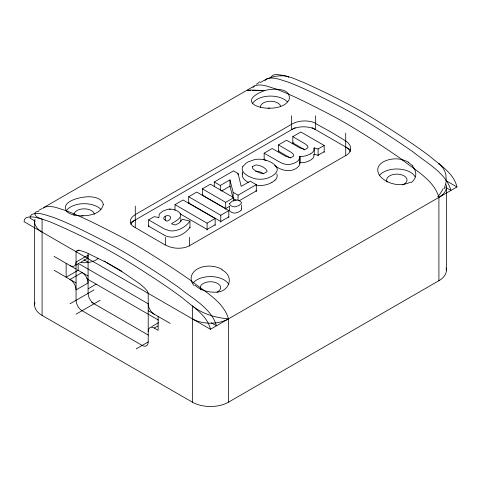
<?xml version="1.0" encoding="UTF-8"?>
<svg xmlns="http://www.w3.org/2000/svg" width="481" height="481" viewBox="0 0 481 481"><rect width="100%" height="100%" fill="white"/><g stroke="black" fill="none" stroke-linecap="round" stroke-linejoin="round"><path stroke-width="0.72" d="M76.058 251.701C77.291 248.515 82.113 251.485 84.361 251.894A100.337 57.93 60 0 1 86.989 252.934L105.195 261.904L123.803 272.859L139.442 283.604L144.318 287.704L147.204 290.909L148.208 293.356L148.208 341.955A8.502 4.906 60 0 1 142.196 345.43L82.071 310.714A8.502 4.912 60 0 1 76.058 300.3L76.058 251.701L79.064 249.964M444.276 188.738L446.254 181.433L445.893 174.675L444.751 171.224L443.055 168.146L438.912 163.552L438.912 164.364M242.652 173.094C240.789 177.345 245.25 180.796 248.569 182.521M158.91 217.406L159.277 214.285A8.586 4.96 0 0 1 159.62 213.75L163.119 210.985L167.46 209.373A8.478 4.894 0 0 1 172.162 209.283C175.258 209.854 178.698 211.057 180.501 213.798A7.973 4.6 0 0 1 180.82 215.013C180.147 219.595 174.657 221.38 171.47 223.779L174.423 224.855A2.946 1.702 0 0 0 175.517 224.837L178.92 223.238L182.335 219.3L189.977 221.032C186.339 226.329 180.165 230.008 173.791 230.832A10.39 6 0 0 1 172.042 230.91A9.897 5.712 0 0 1 169.204 230.664L164.442 229.01L148.611 219.883L148.611 226.822M42.959 208.532L43.813 207.521C50.619 204.641 58.087 208.351 64.694 210.215C75.403 214.117 85.714 218.999 95.935 224.008C110.311 231.181 124.687 238.402 138.528 246.567C156.223 257.191 173.527 268.47 190.482 280.243C203.818 291.294 223.491 301.148 228.475 318.873L228.475 402.182A25.511 14.731 0 0 1 192.4 402.182L42.087 315.404A25.511 14.731 0 0 1 34.939 302.651M252.97 87.542L254.251 86.027C261.057 83.147 268.524 86.857 275.132 88.72C285.84 92.623 296.152 97.505 306.373 102.513C320.749 109.686 335.125 116.907 348.965 125.072C366.66 135.696 383.964 146.976 400.92 158.748C414.255 169.799 433.928 179.653 438.912 197.378L438.912 280.688L228.475 402.182M264.995 80.598L266.276 79.088C273.082 76.202 280.549 79.912 287.157 81.776C297.865 85.678 308.177 90.56 318.398 95.569C332.774 102.748 347.15 109.963 360.99 118.134C378.685 128.752 395.989 140.031 412.945 151.804C426.28 162.861 445.953 172.715 450.937 190.434L445.737 187.434M271.007 77.128L272.288 75.613L274.332 74.759L277.05 74.501L284.223 75.553L288.6 76.774L288.6 77.585M240.981 210.281L240.332 210.888A12.698 7.329 0 0 1 238.227 212.163L235.251 213.047A3.674 2.122 0 0 1 234.53 213.071L234.289 213.059A4.263 2.459 0 0 1 232.912 212.836L231.896 212.47A7.065 4.076 0 0 1 230.038 211.249L229.702 210.726A4.197 2.423 0 0 1 229.756 209.457M274.952 180.189C276.731 178.679 277.868 176.07 276.785 173.833M442.255 194.997L441.907 195.298A25.523 14.737 0 0 1 438.912 197.372M260.407 82.588C267.514 77.784 276.262 75.018 284.866 75.986C291.324 76.87 297.216 80.093 303.27 82.287C329.93 94.276 356.144 107.467 380.85 123.142C397.312 133.646 413.786 144.204 429.395 155.964C439.58 164.869 453.709 172.907 456.95 186.965L210.437 329.287L24.05 221.675L24.495 219.45L25.776 217.935C30.97 215.452 36.881 217.809 42.087 219.095L42.087 315.404M165.308 216.197L164.809 216.522A5.087 2.94 0 0 0 163.738 218.176L163.744 218.452A4.227 2.441 0 0 0 164.352 219.601L166.943 221.212C170.22 220.665 172.727 215.939 168.103 215.554A2.225 1.287 0 0 0 167.274 215.536L165.308 216.197L165.308 220.364M43.927 207.449L254.365 85.955M271.951 182.377C267.226 185.185 261.472 186.075 256.078 185.137M38.781 210.407L42.039 208.532M81.728 216.149L83.027 215.398M268.133 108.526L269.432 107.774M135.281 214.556L291.606 124.302M130.393 222.763L295.196 127.615M148.611 219.883L154.191 216.66L158.748 217.502M175.006 210.197L175.006 204.641L183.057 199.994L215.139 218.512L215.139 225.457M188.69 203.685L188.69 196.741L196.741 192.093L228.824 210.612L228.824 217.556M202.351 195.797L202.351 188.853L210.407 184.205L233.736 197.673L233.736 201.148M214.267 186.832L214.267 181.974L233.525 170.857L238.041 173.467L241.197 186.369L250.246 181.151L256.301 184.65L256.301 191.588M264.153 160.113L264.153 153.174L272.204 148.527L285.822 156.361L290.271 157.654A2.85 1.647 0 0 0 291.288 157.515L293.428 156.217A3.788 2.189 0 0 0 293.729 155.435L293.163 154.028L291.27 152.375L278.487 144.895L278.487 151.84M278.487 144.895L286.562 140.236L300.174 148.07L304.575 149.393A2.736 1.581 0 0 0 305.579 149.266L307.714 147.956A3.764 2.177 0 0 0 307.978 147.312L307.485 145.875L305.519 144.12L292.797 136.634L292.797 143.578M292.797 136.634L300.853 131.986L324.182 145.454L324.182 152.399M76.064 264.989L77.706 264.039M81.181 262.037L84.668 260.023M148.96 225.926L148.611 226.13L163.66 234.818M189.195 202.699L188.69 202.988L220.773 221.513L228.824 216.859M202.856 194.811L202.351 195.1L225.685 208.574L229.714 206.247M264.658 159.133L264.153 159.421L265.915 160.438M278.992 150.854L278.487 151.148L289.917 157.75A27.838 16.071 0 0 1 290.368 158.027M293.302 142.592L292.797 142.881L303.739 149.206A38.221 22.066 0 0 1 304.461 149.651L304.78 149.862M214.267 181.974L220.322 185.474L229.96 179.906L233.147 192.352L233.147 197.907M221.531 191.023L229.96 186.159L232.75 197.048M70.046 279.473L82.071 272.529A8.514 4.912 60 0 1 88.089 282.948L76.058 289.887A8.55 4.936 60 0 0 70.046 279.431M324.182 145.454L318.109 148.966L314.249 147.901L313.774 148.172A8.574 4.948 0 0 1 313.648 150.956L313.54 151.142A13.155 7.594 0 0 1 310.353 153.926M299.585 163.57L299.585 156.632L300.865 156.319A8.622 4.978 0 0 0 303.409 156.289L306.589 155.634L310.377 153.944M202.351 188.853L225.685 202.327L233.736 197.673M233.147 192.352L238.053 195.184L256.301 184.65M313.865 154.371L318.109 155.213L324.182 151.707M239.195 200.775L256.301 190.897L255.922 190.68M88.312 288.714L96.2 284.157M175.006 204.641L207.089 223.166L215.139 218.512M188.69 196.741L220.773 215.26L228.824 210.612M70.046 303.77L94.096 289.887M215.139 224.765L207.089 229.413L180.02 213.786M189.394 245.797L345.719 155.549M76.058 314.183L100.108 300.3M148.208 293.356L148.581 293.139M151.737 326.629L158.592 322.673M148.208 331.541A8.55 4.936 60 0 1 154.221 328.03L157.978 325.902M136.183 348.899L148.208 341.955M410.353 182.197C400.493 187.091 387.145 184.253 379.918 175.986C370.767 162.271 392.989 156.115 402.651 159.981M37.843 211.448C32.179 211.899 35.714 217.34 39.159 218.001C43.218 219.727 47.565 220.695 51.605 222.493C80.183 234.722 108.015 248.899 134.337 265.464C150.8 275.974 167.274 286.526 182.882 298.286C193.067 307.191 207.197 315.229 210.437 329.287M38.197 211.381L38.57 211.333M250.781 90.386L247.162 90.326L251.076 90.007L264.55 90.602C271.44 88.54 291.294 87.007 289.201 99.429C281.163 117.117 227.044 105.056 264.55 90.602L252.23 90.41M189.496 227.17L189.977 227.279C184.476 235.125 172.739 240.308 163.841 234.926M133.267 226.431L165.344 245.076L165.344 237.295M315.656 123.581L330.754 131.89L345.719 140.933M408.201 162.235L412.848 165.885M221.831 269.847C235.45 276.533 228.878 293.157 214.604 292.201C207.612 292.268 200.258 290.139 195.058 285.293M445.911 180.591L456.95 186.965M312.007 127.579L350.655 149.892M264.153 153.174L280.97 162.8L284.157 163.997L287.271 164.514A7.949 4.588 0 0 0 289.328 164.478C293.308 163.859 300.138 161.754 299.585 156.632M233.453 198.779L236.213 200.373M35.263 221.206L30.062 218.206L30.507 215.975L31.788 214.466C38.594 211.58 46.062 215.29 52.669 217.153C63.378 221.062 73.689 225.944 83.91 230.952C98.286 238.125 112.662 245.34 126.503 253.511C144.198 264.135 161.502 275.415 178.457 287.187C191.793 298.238 211.466 308.093 216.45 325.811L211.249 322.811M104.118 260.961L105.351 261.67M106.59 262.385L122.024 271.296M83.971 259.74L88.083 262.115M78.343 263.438L148.623 304.01M54.112 256.391L76.058 269.059M77.567 269.931L88.083 276.004M148.208 310.714L170.154 323.382M86.802 278.733L158.381 320.057M54.112 270.274L76.058 282.942M154.221 328.072L158.129 330.327L158.129 316.444M91.594 302.327L148.401 335.125M274.729 165.524C281.481 171.116 293.055 173.346 299.116 165.735C300.27 164.646 298.827 162.055 301.052 162.584C303.397 162.728 305.766 162.289 307.936 161.394C310.636 160.203 314.821 158.183 313.865 154.629M446.386 186.965L446.386 270.274M345.719 133.159L345.719 155.724M318.109 148.966L318.109 155.904M315.656 115.801L315.656 129.684A17.009 9.818 0 0 0 291.606 129.684L291.606 115.801M314.249 147.901L314.249 154.846M300.222 156.259L300.222 163.203M242.292 171.903L242.292 173.99M241.474 205.032L241.474 208.159M238.041 173.467L238.041 174.856M238.053 195.184L238.053 200.042M229.96 179.906L229.96 186.85M229.569 206.98L229.569 209.061M225.685 202.327L225.685 209.265M220.773 215.26L220.773 222.204M220.322 185.474L220.322 190.332M207.089 223.166L207.089 230.104M192.4 402.182L192.4 305.88C202.549 314.051 215.674 317.767 228.475 318.873A25.511 14.731 0 0 1 192.4 318.873M189.977 221.032L189.977 227.97M189.394 237.295L189.394 245.971M180.79 217.827L180.79 219.39M135.281 206.054L135.281 227.747M88.083 253.872L88.083 293.356A8.52 4.918 60 0 0 94.096 303.776M78.162 263.329L78.162 270.274L66.137 277.218L66.137 263.329M34.614 221.675L34.614 304.99M345.719 147.042A17.009 9.818 0 0 1 350.24 151.713M130.862 224.38A17.009 9.818 0 0 1 135.281 219.937M180.76 221.891A9.199 5.309 0 0 0 180.814 221.482L180.778 220.869A7.576 4.371 0 0 0 180.561 220.166M241.252 208.369A4.299 2.483 0 0 1 241.059 210.305M274.97 180.195A22.126 12.771 0 0 1 271.945 182.371M291.552 124.278A17.015 9.632 -3.3 0 1 315.879 123.449M133.213 226.455A17.009 9.217 -2.9 0 1 135.408 214.622M189.358 245.779A17.015 9.993 3.3 0 1 165.566 244.949M345.653 140.975A17.015 10.39 3 0 1 345.863 155.634M169.324 209.151A8.67 5.002 0 0 1 170.28 209.133M263.756 173.803A32.979 19.042 0 0 0 262.77 173.238L261.814 172.733A15.855 9.151 0 0 0 259.427 171.735L256.301 171.212A3.445 1.99 0 0 0 255.615 171.278M42.094 232.082A25.499 14.719 0 0 1 34.945 219.33M74.02 215.332A10.209 5.892 0 0 1 83.345 208.856A10.209 5.892 0 0 1 94.366 214.376M201.022 289.911A10.209 5.892 0 0 1 205.579 282.449A10.209 5.892 0 0 1 218.891 284.325A10.209 5.892 0 0 1 216.979 292.159M387.229 182.028A10.209 5.892 0 0 1 392.562 174.663A10.209 5.892 0 0 1 405.717 177.122A10.209 5.892 0 0 1 402.567 184.896M260.371 107.437A10.209 5.892 0 0 1 269.733 101.25A10.209 5.892 0 0 1 280.712 106.475M66.252 210.87A19.132 11.045 0 0 1 82.81 203.716A19.132 11.045 0 0 1 100.968 209.439M193.037 283.038A19.132 11.045 0 0 1 211.802 276.611A19.132 11.045 0 0 1 228.794 284.518M194.083 285.672A19.24 13.191 4.7 0 1 197.499 268.939A19.24 13.191 4.7 0 1 222.258 269.498M379.425 175.433A19.132 11.045 0 0 1 398.19 169.005A19.132 11.045 0 0 1 415.181 176.906M402.711 159.86A19.318 13.246 4.7 0 1 408.303 162.145M412.439 166.041A19.204 13.45 13.9 0 1 411.008 182.696M252.639 103.265A19.132 11.045 0 0 1 269.198 96.104A19.132 11.045 0 0 1 287.355 101.828M98.19 258.483A17.003 9.818 0 0 1 79.569 262.367M443.145 188.6A32.083 22.529 -37.4 0 1 437.788 196.759M446.061 184.626A25.511 14.731 0 0 1 442.087 195.148A25.601 14.779 0 0 1 440.59 196.308M256.475 84.313A32.083 27.393 -28.3 0 1 259.812 81.77M84.909 259.463A8.514 4.912 60 0 0 88.089 255.177L76.058 262.115A8.55 4.936 60 0 1 70.046 265.626M446.061 267.935A25.511 14.731 0 0 1 438.912 280.688M154.221 314.225A8.55 4.936 60 0 1 148.208 303.776M103.307 204.678C100.613 215.055 86.845 216.312 77.826 215.68C74.026 215.211 70.052 214.31 67.027 211.826C58.646 200.463 84.999 195.659 91.961 196.939C96.555 197.493 102.718 199.296 103.307 204.678M229.665 203.403L229.587 203.691A3.854 2.225 0 0 0 229.726 204.527L230.772 205.597A8.027 4.636 0 0 0 231.638 206.096L233.477 206.716A3.95 2.279 0 0 0 234.914 206.824A3.788 2.189 0 0 0 235.407 206.782L239.105 205.459L241.402 203.343A3.71 2.14 0 0 0 241.348 202.381L239.754 200.914L237.458 200.066A3.848 2.225 0 0 0 236.015 199.982L232.455 201.022L229.665 203.403M242.899 166.372L242.671 166.811A13.636 7.876 0 0 0 242.196 169.041A14.039 8.105 0 0 0 242.61 170.839L244.12 173.028L246.717 175.156A27.91 16.113 0 0 0 248.527 176.25L253.337 178.253A16.288 9.404 0 0 0 256.932 179.022A14.226 8.213 0 0 0 264.171 178.932A15.879 9.169 0 0 0 268.109 177.922L271.29 176.509A25.265 14.586 0 0 0 273.028 175.451L275.102 173.797L276.707 171.657A13.588 7.846 0 0 0 277.206 169.438A13.811 7.973 0 0 0 276.809 167.647C274.128 162.867 268.422 160.654 263.305 159.566A14.869 8.586 0 0 0 258.568 159.211L257.78 159.241A14.189 8.189 0 0 0 254.702 159.59L248.286 161.832A25 14.436 0 0 0 246.32 163.011L242.899 166.372M252.555 166.6L252.453 166.751A3.517 2.032 0 0 0 252.26 167.37L253.024 168.885L255.561 170.839A30.441 17.575 0 0 0 256.644 171.476L260.035 173.01L262.668 173.515A3.571 2.062 0 0 0 264.003 173.388L266.889 171.729A3.626 2.092 0 0 0 267.099 170.959C265.217 167.268 260.401 165.416 256.433 164.965A3.626 2.092 0 0 0 255.345 165.079L252.555 166.6"/></g></svg>
